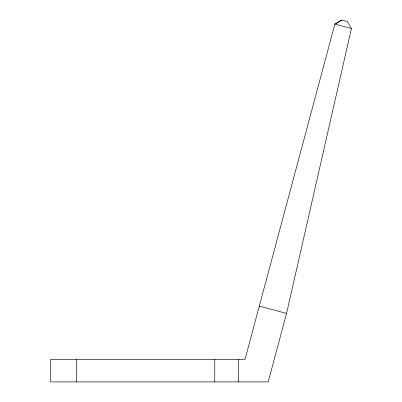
<?xml version="1.0" encoding="UTF-8"?>
<svg xmlns="http://www.w3.org/2000/svg" width="402" height="402" viewBox="0 0 402 402"><rect width="100%" height="100%" fill="white"/><g stroke="black" fill="none" stroke-linecap="round" stroke-linejoin="round"><path stroke-width="0.6" d="M286.556 313.399L351.428 28.522L347.233 21.562L341.78 20.1L334.871 24.085L245.044 359.333L50.572 359.333L50.572 381.9L268.199 381.9L286.556 313.399L259.305 306.098M341.78 20.1L334.871 24.09L351.428 28.522M238.441 359.333L238.441 381.9M214.748 359.333L214.748 381.9M76.526 359.333L76.526 381.9"/></g></svg>
